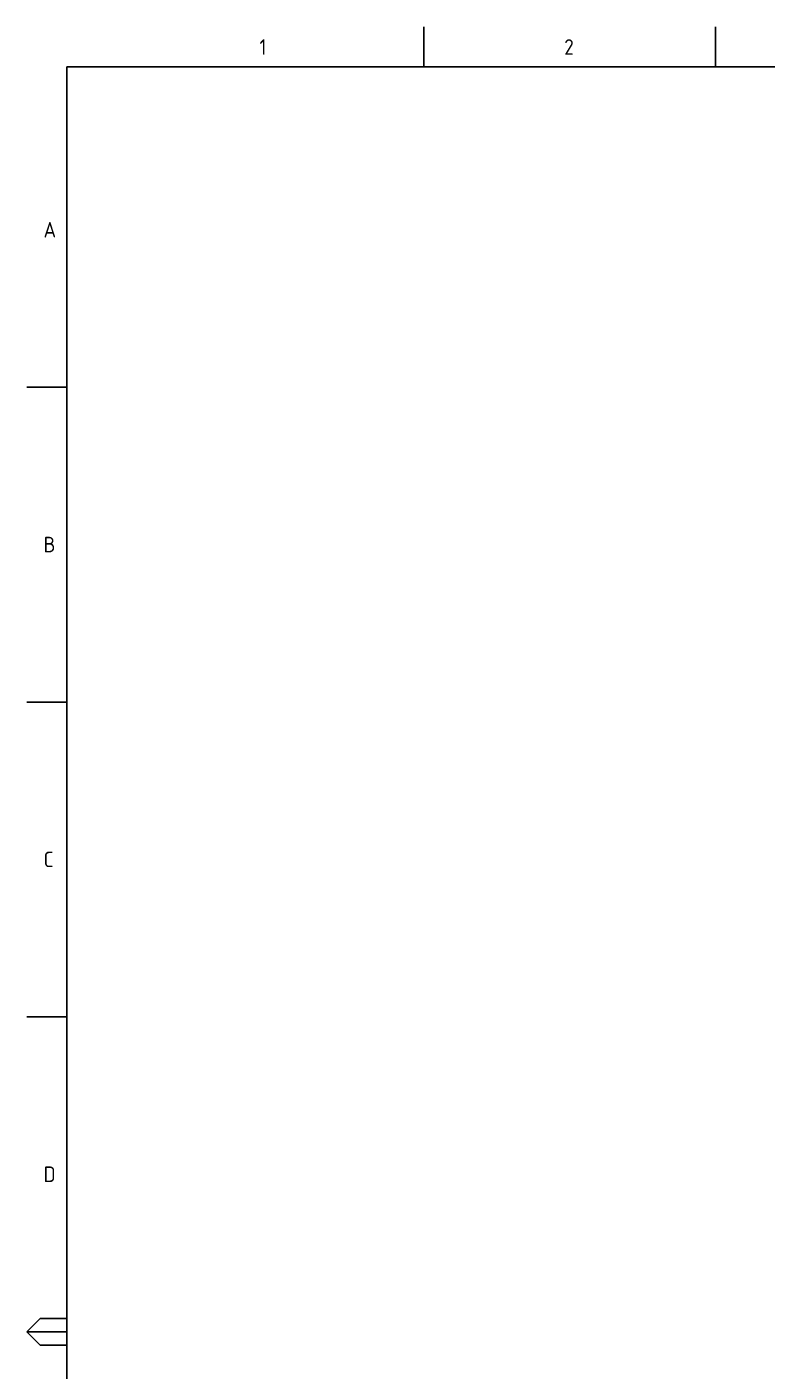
# Paper-space layout 'Survey' of a CAD drawing. Header units: metres, sheet in millimetres. Extents: x -21 to 813, y -3 to 583.
# Drawn here: x -20.5 to 145.7, y 281.3 to 583.4 of the extents above; entities that cross this region are included whole.
import ezdxf
from ezdxf.enums import TextEntityAlignment as Align

# ---------------------------------------------------------------- set-up
doc = ezdxf.new("R2010")
doc.units = ezdxf.units.M
doc.layers.get('0').update_dxf_attribs({"color": 6})
doc.layers.add('Notes', color=7, linetype='Continuous')
doc.layers.add('SupportsUG_SP_EXT', color=7, linetype='Continuous')
doc.styles.add('iecISOCP', font='isocp.shx')
doc.styles.get("Standard").update_dxf_attribs({"font": 'arial.ttf'})

# ---------------------------------------------------------------- blocks, each defined once
blk = doc.blocks.new('A1_FRAME_TITLE')
at = {"layer": 'Notes', "linetype": 'Continuous'}
for p, q in [((89.14, 574.39), (89.14, 583.39)), ((154.65, 574.39), (154.65, 583.39)), ((9, 502.43), (0, 502.43)), ((8.99, 431.68), (0, 431.68)), ((8.99, 360.93), (0, 360.93)), ((0, 290.18), (3, 293.18)), ((3, 293.18), (8.99, 293.18)), ((0, 290.18), (9, 290.18)), ((3, 287.18), (0, 290.18)), ((8.99, 287.18), (3, 287.18))]:
    blk.add_line(p, q, dxfattribs=at)
at = {"layer": 'Notes', "color": 3, "linetype": 'Continuous'}
blk.add_line((9, 574.39), (9, 5.97), dxfattribs=at)
at = {"layer": 'Notes', "color": 3, "linetype": 'Continuous', "flags": 128}
for points in [[(149.5, 574.39), (9, 574.39)], [(824.37, 574.39), (149.5, 574.39)]]:
    blk.add_lwpolyline(points, dxfattribs=at)
blk.add_attdef('DRAFT_NUM', (29.9, 23.29), '', height=2.5, rotation=90)
at = {"layer": 'Notes', "color": 7, "style": 'iecISOCP'}
for s, p in [('1', (52.24, 577.12)), ('2', (120.7, 577.12)), ('A', (3.74, 536.06)), ('B', (3.74, 465.31)), ('C', (3.74, 394.56)), ('D', (3.74, 323.81))]:
    blk.add_text(s, height=3.5, dxfattribs=at).set_placement(p)
at = {"layer": 'Notes', "color": 7, "style": 'iecISOCP', "flags": 8}
blk.add_attdef('VERSION_NO', text='', height=2.5, rotation=90, dxfattribs=at).set_placement((302.04, 43.81), align=Align.MIDDLE_CENTER)
at = {"layer": 'Notes', "color": 7, "style": 'iecISOCP'}
for tag, p in [('CAP_NO', (513.19, 43.46)), ('IE_NUM', (513.05, 37.81)), ('REF_No_1', (335.24, 32.31)), ('REF_1', (362.52, 32.31)), ('GEN_WO', (441.71, 31.76)), ('HV_SWITCH', (513.46, 32.16)), ('REF_No_2', (335.24, 26.31)), ('REF_2', (362.52, 26.31)), ('OH_WO', (441.71, 25.81)), ('UBD_REF', (513.05, 25.83)), ('REF_No_3', (335.24, 20.31)), ('REF_3', (362.52, 20.31)), ('UG_WO', (441.71, 20.05)), ('GIS_MAP_No', (513.05, 20.04)), ('REF_No_4', (335.24, 14.31)), ('REF_4', (362.52, 14.31)), ('SUB_WO', (441.71, 13.81)), ('HV_OP_DIAG', (513.33, 14.2)), ('LGA', (512.95, 7.78))]:
    blk.add_attdef(tag, p, '', height=2.5, dxfattribs=at)
at = {"layer": 'Notes', "style": 'iecISOCP'}
for tag, p in [('T1', (684.37, 39.47)), ('T2', (684.37, 34.35)), ('T3', (684.37, 28.92)), ('T4', (684.37, 23.66)), ('T5', (684.37, 18.23)), ('T6', (684.37, 12.97))]:
    blk.add_attdef(tag, text='', height=3.5, dxfattribs=at).set_placement(p, align=Align.CENTER)
at = {"layer": 'Notes', "color": 7, "style": 'iecISOCP'}
for tag, p in [('scale', (567.76, 33.27)), ('DRAWN', (567.76, 24.93)), ('DATE', (567.76, 16.88)), ('CHD', (567.76, 8.37)), ('DESIGN', (605.62, 9.15))]:
    blk.add_attdef(tag, text='', height=2.5, dxfattribs=at).set_placement(p, align=Align.CENTER)
at = {"layer": 'Notes', "color": 4, "style": 'iecISOCP'}
blk.add_attdef('NUM', text='', height=7, dxfattribs=at).set_placement((792.37, 20.12), align=Align.MIDDLE_CENTER)
at = {"layer": 'Notes', "color": 1, "style": 'iecISOCP'}
blk.add_attdef('REV', text='', height=5, dxfattribs=at).set_placement((820.05, 17.1), align=Align.CENTER)
at = {"layer": 'Notes', "color": 7, "style": 'iecISOCP'}
for tag, p in [('NS', (790.71, 8.12)), ('SHTS', (805.41, 8.12))]:
    blk.add_attdef(tag, text='', height=2.5, dxfattribs=at).set_placement(p, align=Align.MIDDLE)
at = {"layer": 'Notes', "style": 'iecISOCP'}
blk.add_attdef('ExportID', (9.08, 2.39), '', height=2.5, dxfattribs=at)
at = {"layer": 'Notes', "style": 'iecISOCP', "flags": 1}
for tag, p in [('ProjectType', (14.17, -26.8)), ('ProjectNumber', (23.56, -26.82)), ('DrawingNumber', (35.51, -26.8)), ('ProjectDescription', (47.56, -26.83)), ('ExportDate', (60.28, -26.79)), ('ExportUserName', (69.15, -26.8)), ('DesignerCompanyName', (81.48, -26.79)), ('ExportAreaOfInterest', (97.1, -26.81)), ('GIS_SUCCESS', (112, -26.78)), ('CAD_SUCCESS', (121.79, -26.78)), ('DEPOTCODE', (132.11, -26.88)), ('ExportCategories', (140.08, -26.8)), ('Comments', (154.38, -26.88))]:
    blk.add_attdef(tag, p, '', height=1, dxfattribs=at)

psp = doc.layouts.new('Survey')

# ---------------------------------------------------------------- block references
at = {"layer": 'SupportsUG_SP_EXT'}
psp.add_blockref('A1_FRAME_TITLE', (-20.55, 0), dxfattribs=at)

doc.saveas('drawing.dxf')
